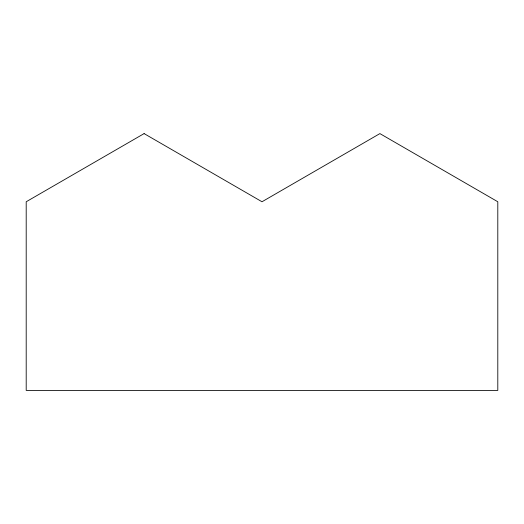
<?xml version="1.0" encoding="UTF-8"?>
<svg xmlns="http://www.w3.org/2000/svg" width="524" height="524" viewBox="0 0 524 524"><rect width="100%" height="100%" fill="white"/><g stroke="black" fill="none" stroke-linecap="round" stroke-linejoin="round"><path stroke-width="0.79" d="M144.1 133.6L26.2 201.76L26.2 390.4L497.8 390.4L497.8 201.76L379.9 133.6L262 201.76L144.1 133.6"/></g></svg>
